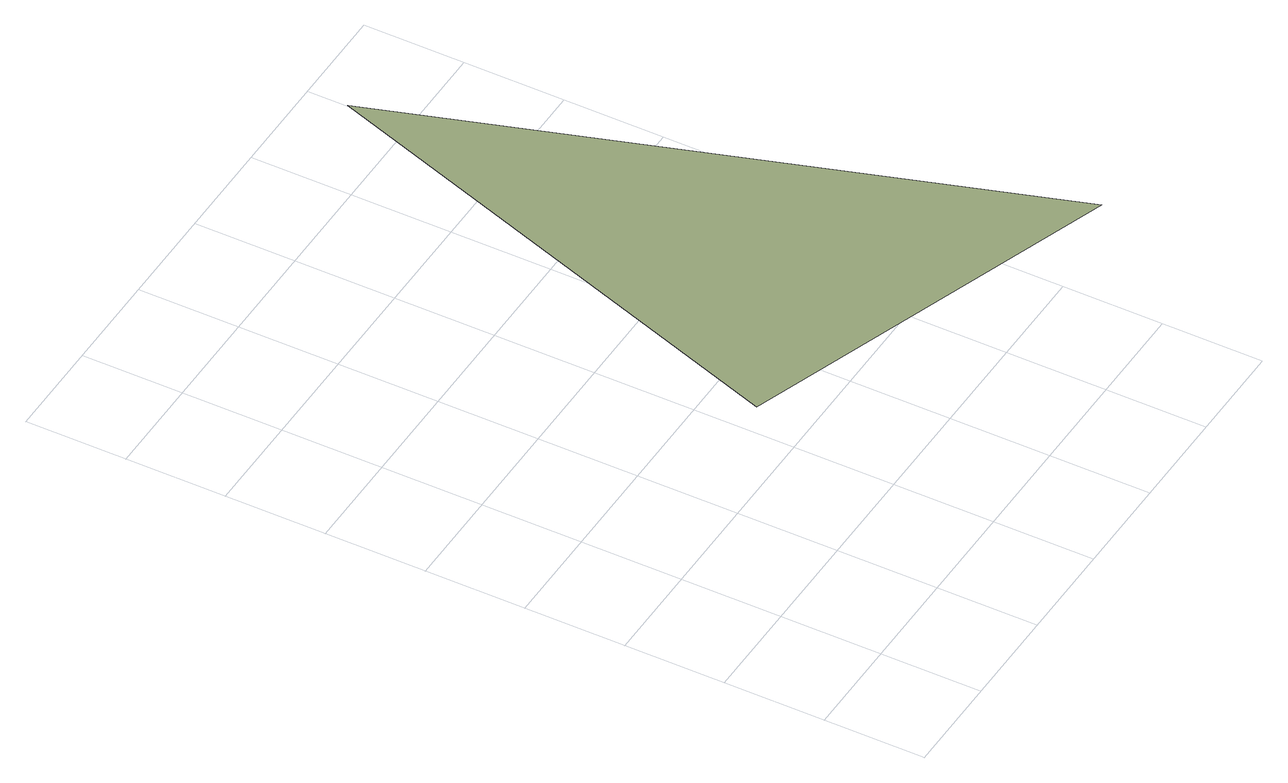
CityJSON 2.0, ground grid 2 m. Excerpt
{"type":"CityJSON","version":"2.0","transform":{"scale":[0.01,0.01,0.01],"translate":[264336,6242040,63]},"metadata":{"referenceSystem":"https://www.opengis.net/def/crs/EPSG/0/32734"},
"CityObjects":{
"terrain1":{"type":"TINRelief","geometry":[{"type":"CompositeSurface","lod":"1","boundaries":[[[0,1,2]]]}]}
},
"vertices":[
[28,264,460],[866,46,380],[803,1521,20]
]}
